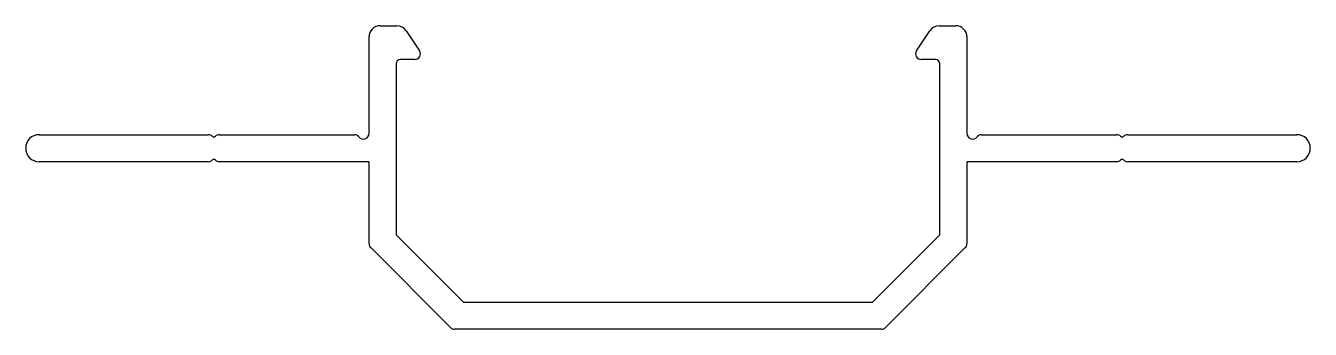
# Model space of a CAD drawing. Extents: x 1.8 to 58.9, y 1 to 14.5.
import ezdxf

# ---------------------------------------------------------------- set-up
doc = ezdxf.new("R2010")
doc.units = 0
doc.layers.get('0').update_dxf_attribs({"linetype": 'CONTINUOUS'})

msp = doc.modelspace()

# ---------------------------------------------------------------- linework, layer by layer
for p, q in [((17.574, 14.528), (18.307, 14.528)), ((18.723, 14.306), (19.315, 13.417)), ((41.433, 13.417), (42.026, 14.306)), ((42.442, 14.528), (43.174, 14.528)), ((17.074, 9.735), (17.074, 14.028)), ((43.674, 14.028), (43.674, 9.735)), ((18.274, 12.828), (18.274, 5.235)), ((19.107, 13.028), (18.474, 13.028)), ((42.274, 13.028), (41.641, 13.028)), ((42.474, 5.235), (42.474, 12.828)), ((2.399, 9.685), (9.924, 9.685)), ((10.413, 9.685), (16.424, 9.685)), ((44.324, 9.685), (50.335, 9.685)), ((50.825, 9.685), (58.349, 9.685)), ((9.924, 8.485), (2.399, 8.485)), ((17.074, 8.485), (10.413, 8.485)), ((17.074, 4.842), (17.074, 8.485)), ((43.674, 8.485), (43.674, 4.842)), ((50.335, 8.485), (43.674, 8.485)), ((58.349, 8.485), (50.825, 8.485)), ((18.274, 5.235), (21.274, 2.235)), ((39.474, 2.235), (42.474, 5.235)), ((20.704, 1.108), (17.148, 4.665)), ((43.601, 4.665), (40.045, 1.108)), ((21.274, 2.235), (39.474, 2.235)), ((39.868, 1.035), (20.881, 1.035))]:
    msp.add_line(p, q)
for centre, radius, start, end in [((17.574, 14.028), 0.5, 90, 180), ((18.307, 14.028), 0.5, 33.6901, 90), ((42.442, 14.028), 0.5, 90, 146.3099), ((43.174, 14.028), 0.5, 0, 90), ((19.107, 13.278), 0.25, 270, 33.6901), ((41.641, 13.278), 0.25, 146.3099, 270), ((18.474, 12.828), 0.2, 90, 180), ((42.274, 12.828), 0.2, 0, 90), ((16.824, 9.735), 0.25, 216.8699, 0), ((43.924, 9.735), 0.25, 180, 323.1301), ((2.399, 9.085), 0.6, 90, 270), ((9.924, 9.435), 0.25, 45.5847, 90), ((10.168, 9.685), 0.1, 225.5847, 314.4153), ((10.413, 9.435), 0.25, 90, 134.4153), ((16.424, 9.435), 0.25, 36.8699, 90), ((44.324, 9.435), 0.25, 90, 143.1301), ((50.335, 9.435), 0.25, 45.5847, 90), ((50.58, 9.685), 0.1, 225.5847, 314.4153), ((50.825, 9.435), 0.25, 90, 134.4153), ((58.349, 9.085), 0.6, 270, 90), ((10.168, 8.485), 0.1, 45.5847, 134.4153), ((50.58, 8.485), 0.1, 45.5847, 134.4153), ((9.924, 8.735), 0.25, 270, 314.4153), ((10.413, 8.735), 0.25, 225.5847, 270), ((50.335, 8.735), 0.25, 270, 314.4153), ((50.825, 8.735), 0.25, 225.5847, 270), ((17.324, 4.842), 0.25, 180, 225), ((43.424, 4.842), 0.25, 315, 0), ((20.881, 1.285), 0.25, 225, 270), ((39.868, 1.285), 0.25, 270, 315)]:
    msp.add_arc(centre, radius, start, end)

doc.saveas('drawing.dxf')
